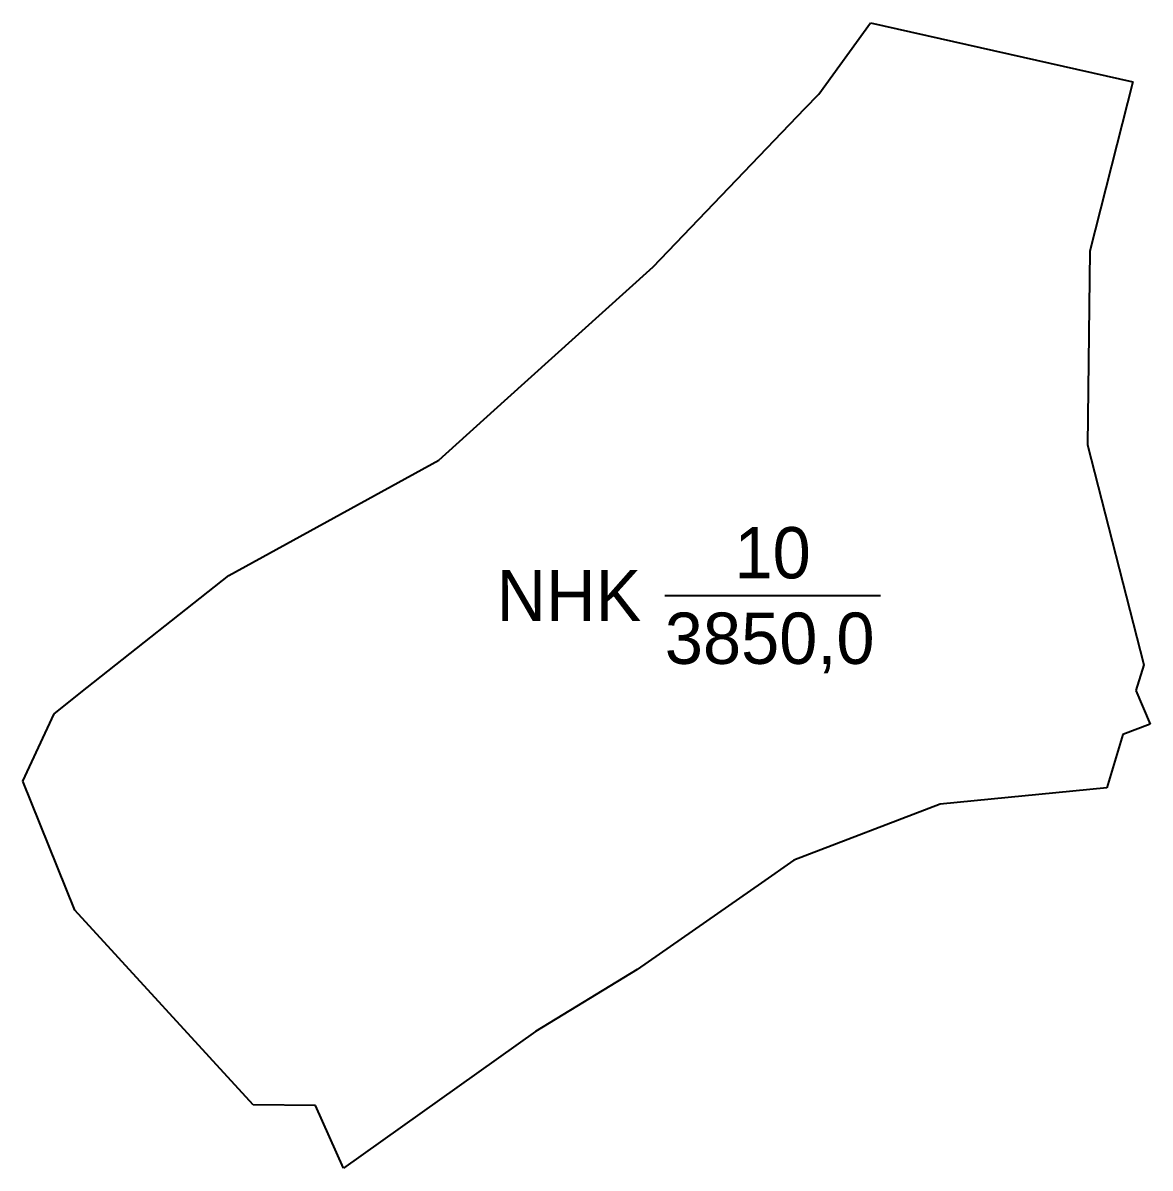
# Model space of a CAD drawing. Extents: x 546371 to 550543, y 1820810 to 1826662.
# Drawn here: x 548922 to 549007.5, y 1822290.2 to 1822377 of the extents above; entities that cross this region are included whole.
import ezdxf

# ---------------------------------------------------------------- set-up
doc = ezdxf.new("R2010")
doc.units = 0
doc.layers.add('CanhThua', color=7, linetype='Continuous')
doc.layers.add('NhanDiaChinhThua', color=7, linetype='Continuous')

msp = doc.modelspace()

# ---------------------------------------------------------------- linework, layer by layer
at = {"layer": 'CanhThua'}
for p, q in [((548982.39, 1822371.603), (548986.324, 1822376.998)), ((548986.324, 1822376.998), (549006.22, 1822372.52)), ((549006.22, 1822372.52), (549002.947, 1822359.703)), ((548981.344, 1822370.512), (548982.39, 1822371.603)), ((548969.828, 1822358.505), (548981.344, 1822370.512)), ((549002.947, 1822359.703), (549002.765, 1822345.02)), ((548958.556, 1822348.337), (548969.828, 1822358.505)), ((548953.574, 1822343.842), (548958.556, 1822348.337)), ((549002.765, 1822345.02), (549007.036, 1822328.326)), ((548937.673, 1822335.105), (548953.574, 1822343.842)), ((548926.924, 1822326.604), (548937.673, 1822335.105)), ((549007.036, 1822328.326), (549006.45, 1822326.376)), ((548924.407, 1822324.613), (548926.924, 1822326.604)), ((549006.45, 1822326.376), (549007.52, 1822323.84)), ((548922.046, 1822319.524), (548924.407, 1822324.613)), ((549007.52, 1822323.84), (549005.451, 1822323.05)), ((549005.451, 1822323.05), (549004.239, 1822319.016)), ((548925.98, 1822309.739), (548922.046, 1822319.524)), ((549004.239, 1822319.016), (548991.612, 1822317.765)), ((548991.612, 1822317.765), (548980.505, 1822313.523)), ((548980.505, 1822313.523), (548978.054, 1822311.813)), ((548978.054, 1822311.813), (548968.625, 1822305.236)), ((548939.5, 1822294.967), (548925.98, 1822309.739)), ((548968.625, 1822305.236), (548960.921, 1822300.532)), ((548960.921, 1822300.532), (548946.36, 1822290.18)), ((548944.244, 1822294.931), (548939.5, 1822294.967)), ((548946.36, 1822290.18), (548944.244, 1822294.931))]:
    msp.add_line(p, q, dxfattribs=at)
at = {"layer": 'NhanDiaChinhThua'}
msp.add_line((548970.72, 1822333.59), (548987.07, 1822333.59), dxfattribs=at)

# ---------------------------------------------------------------- texts
for s, p in [('10', (548976.005, 1822334.886)), ('NHK', (548957.963, 1822331.646)), ('3850,0', (548970.721, 1822328.405))]:
    msp.add_text(s, height=3.8885, dxfattribs=at).set_placement(p)

doc.saveas('drawing.dxf')
